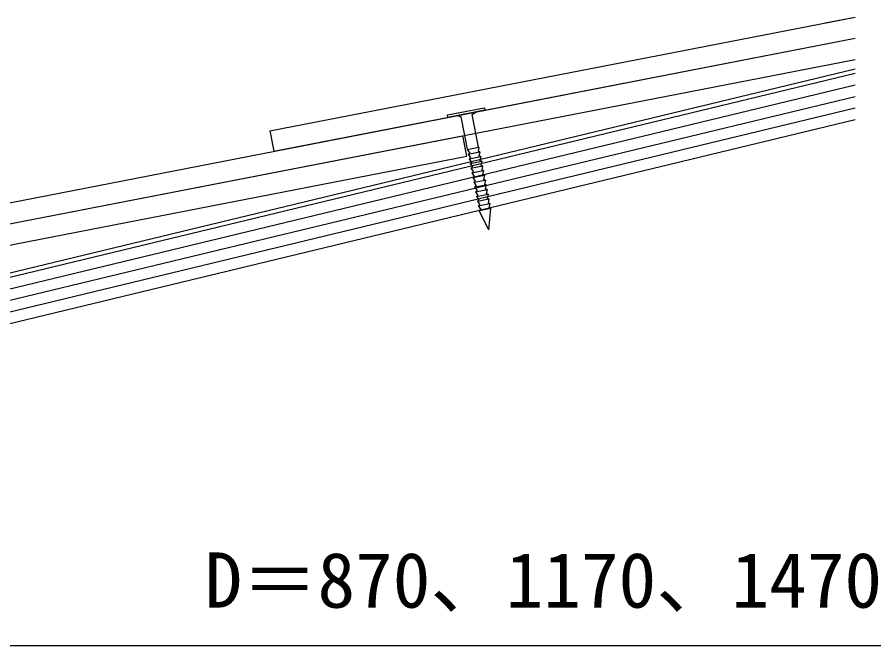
# Model space of a CAD drawing. Units: millimetres, scale not verified. Extents: x -875 to 875, y -1304 to 1296.
# Drawn here: x 115.8 to 343, y 72.1 to 238.9 of the extents above; entities that cross this region are included whole.
import ezdxf
from ezdxf.enums import TextEntityAlignment as Align

# ---------------------------------------------------------------- set-up
doc = ezdxf.new("R2010")
doc.units = ezdxf.units.MM
doc.header["$LTSCALE"] = 8
doc.layers.add('0-6_YKK_D', color=6, linetype='Continuous')
doc.layers.add('0-8_YSS_K', color=3, linetype='Continuous')
doc.styles.add('ＭＳ ゴシック', font='')
doc.styles.get('ＭＳ ゴシック').set_extended_font_data('MS Gothic')

msp = doc.modelspace()

# ---------------------------------------------------------------- linework, layer by layer
at = {"layer": '0-6_YKK_D'}
msp.add_line((610.501, 72.143), (45.5, 72.143), dxfattribs=at)
at = {"layer": '0-8_YSS_K'}
for p, q in [((182.858, 208.691), (338, 238.874)), ((330.108, 237.339), (338, 238.874)), ((36.657, 174.645), (338, 233.271)), ((183.908, 203.293), (338, 233.271)), ((37.708, 169.247), (338, 227.668)), ((338, 225.066), (-84.894, 123.017)), ((-84.894, 121.989), (338, 224.038)), ((-84.894, 118.903), (338, 220.952)), ((-84.894, 115.816), (338, 217.866)), ((-84.894, 112.73), (338, 214.779)), ((229.909, 212.955), (239.725, 214.865)), ((239.859, 214.178), (230.043, 212.268)), ((239.725, 214.865), (239.859, 214.178)), ((-84.894, 109.644), (338, 211.693)), ((230.043, 212.268), (229.909, 212.955)), ((232.497, 212.746), (233.599, 212.45)), ((235.269, 203.864), (233.599, 212.45)), ((-84.894, 145.395), (234.027, 207.44)), ((182.858, 208.691), (183.908, 203.293)), ((235.179, 203.803), (235.269, 203.864)), ((235.179, 203.803), (235.833, 202.834)), ((235.421, 202.557), (235.833, 202.834)), ((235.421, 202.557), (236.075, 201.587)), ((238.514, 203.158), (238.028, 203.261)), ((238.271, 204.405), (238.165, 204.427)), ((235.664, 201.31), (236.075, 201.587)), ((235.664, 201.31), (236.318, 200.341)), ((235.907, 200.063), (236.318, 200.341)), ((235.907, 200.063), (236.56, 199.094)), ((238.756, 201.911), (238.271, 202.015)), ((238.999, 200.665), (238.513, 200.768)), ((236.149, 198.817), (236.56, 199.094)), ((236.149, 198.817), (236.803, 197.848)), ((236.392, 197.57), (236.803, 197.848)), ((239.241, 199.418), (238.756, 199.521)), ((239.484, 198.172), (238.998, 198.275)), ((236.392, 197.57), (237.045, 196.601)), ((236.634, 196.323), (237.045, 196.601)), ((236.634, 196.323), (237.288, 195.354)), ((239.726, 196.925), (239.241, 197.028)), ((239.969, 195.678), (239.483, 195.781)), ((236.877, 195.077), (237.288, 195.354)), ((236.877, 195.077), (237.531, 194.108)), ((237.119, 193.83), (237.531, 194.108)), ((237.119, 193.83), (237.773, 192.861)), ((240.211, 194.432), (239.726, 194.535)), ((240.454, 193.185), (239.968, 193.288)), ((237.362, 192.583), (237.773, 192.861)), ((237.362, 192.583), (238.016, 191.614)), ((237.604, 191.337), (238.016, 191.614)), ((237.604, 191.337), (238.258, 190.368)), ((240.696, 191.938), (240.211, 192.042)), ((237.847, 190.09), (238.258, 190.368)), ((237.847, 190.09), (238.501, 189.121)), ((238.089, 188.844), (238.501, 189.121)), ((238.089, 188.844), (238.743, 187.875)), ((240.939, 190.692), (240.453, 190.795)), ((241.181, 189.445), (240.696, 189.548)), ((238.37, 187.604), (241.386, 188.191)), ((240.928, 182.499), (238.372, 187.518)), ((238.743, 187.875), (238.405, 187.646)), ((240.928, 182.499), (241.416, 188.11)), ((240.938, 188.302), (241.337, 188.217))]:
    msp.add_line(p, q, dxfattribs=at)
for points in [[(238.165, 204.427), (236.494, 213.014), (237.405, 213.7)], [(-84.894, 139.792), (235.077, 202.041), (234.027, 207.44)], [(235.179, 203.803), (238.271, 204.405), (238.028, 203.261)], [(235.421, 202.557), (238.514, 203.158), (238.271, 202.015)], [(235.664, 201.31), (238.756, 201.911), (238.513, 200.768)], [(235.907, 200.063), (238.999, 200.665), (238.756, 199.521)], [(236.149, 198.817), (239.241, 199.418), (238.998, 198.275)], [(236.392, 197.57), (239.484, 198.172), (239.241, 197.028)], [(236.634, 196.323), (239.726, 196.925), (239.483, 195.781)], [(236.877, 195.077), (239.969, 195.678), (239.726, 194.535)], [(237.119, 193.83), (240.211, 194.432), (239.968, 193.288)], [(237.362, 192.583), (240.454, 193.185), (240.211, 192.042)], [(237.604, 191.337), (240.696, 191.938), (240.453, 190.795)], [(237.847, 190.09), (240.939, 190.692), (240.696, 189.548)], [(238.089, 188.844), (241.181, 189.445), (240.938, 188.302)]]:
    msp.add_lwpolyline(points, dxfattribs=at)
for centre, start, end in [((238.461, 187.564), 124.00923, 206.98902), ((241.317, 188.119), 355.02944, 78.00923)]:
    msp.add_arc(centre, 0.1, start, end, dxfattribs=at)

# ---------------------------------------------------------------- texts
at = {"layer": '0-6_YKK_D', "style": 'ＭＳ ゴシック'}
msp.add_text('D＝870、1170、1470、1770', height=14.66, dxfattribs=at).set_placement((165.5, 77.87), align=Align.BOTTOM_LEFT)

doc.saveas('drawing.dxf')
